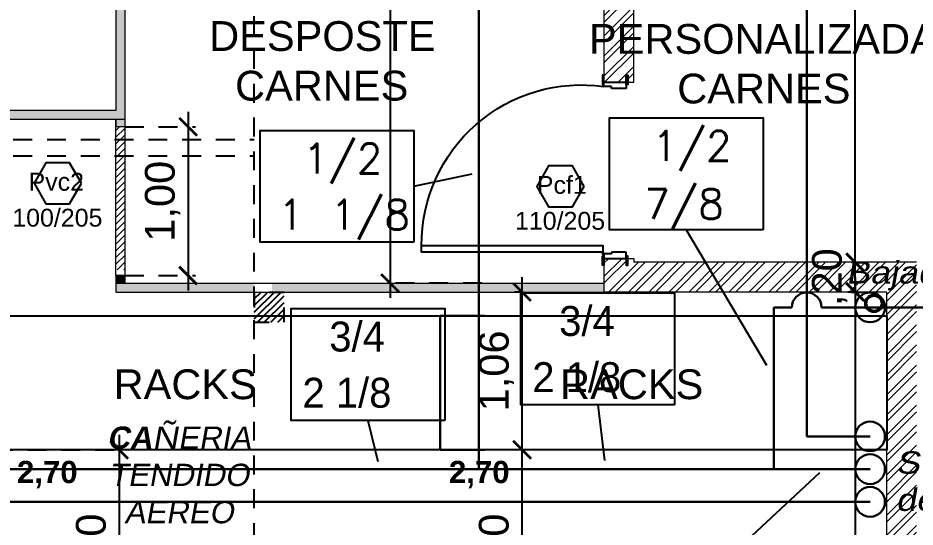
# Model space of a CAD drawing. Header units: metres. Extents: x 1093 to 1459, y -137 to 62.
# Drawn here: x 1274.32 to 1280.34, y -7.43 to -4.01 of the extents above; entities that cross this region are included whole.
import ezdxf

# ---------------------------------------------------------------- set-up
doc = ezdxf.new("R2010")
doc.units = ezdxf.units.M
doc.header["$LTSCALE"] = 0.508
doc.header["$PDMODE"] = 1
doc.header["$PDSIZE"] = -2
doc.linetypes.add('HIDDEN', pattern=[0.375, 0.25, -0.125])
doc.linetypes.add('HIDDEN2', pattern=[0.1875, 0.125, -0.0625])
doc.layers.get('0').update_dxf_attribs({"color": 9})
doc.layers.get('Defpoints').update_dxf_attribs({"color": 9})
for name, color, linetype in [('1-PROY', 9, 'HIDDEN'), ('2-Desig-Carp', 9, 'Continuous'), ('2-texto', 9, 'Continuous'), ('3-camara', 9, 'Continuous'), ('3-muros', 9, 'Continuous'), ('3-tabiques', 9, 'Continuous'), ('4-carpinterias', 9, 'Continuous'), ('7-equipamiento', 9, 'Continuous'), ('8-cota equipam.', 9, 'Continuous'), ('8-cotas-100', 9, 'Continuous'), ('9-Hatch', 9, 'Continuous'), ('arq carpinterias', 9, 'Continuous'), ('Estructura', 9, 'HIDDEN2'), ('IFA-MEDIA 02', 40, 'Continuous'), ('IFA-TEXTOS', 70, 'Continuous'), ('instalación', 9, 'Continuous')]:
    doc.layers.add(name, color=color, linetype=linetype)
doc.layers.add('IFA-BAJA 01', color=164, linetype='Continuous', lineweight=30)
doc.layers.add('IFA-MEDIA 01', color=30, linetype='Continuous', lineweight=30)
doc.styles.add('ARIAL', font='arial.ttf', dxfattribs={"width": 1.15, "oblique": 10})
doc.styles.add('Helvetica (bold)', font='')
doc.styles.add('swiss', font='swissel.ttf')
doc.styles.get('Helvetica (bold)').set_extended_font_data('Helvetica', bold=True)
doc.dimstyles.new('dim-100', dxfattribs={"dimtxt": 0.2, "dimasz": 0.12, "dimexe": 0.05, "dimexo": 0, "dimgap": 0.05, "dimtad": 1, "dimzin": 4, "dimtxsty": 'swiss', "dimblk": 'ARCHTICK', "dimcen": 0.5, "dimdle": 0.1, "dimclrd": 256, "dimclre": 252, "dimclrt": 256, "dimadec": 0, "dimazin": 0, "dimtfac": 1, "dimtix": 1, "dimtmove": 2, "dimatfit": 3, "dimldrblk": 'OPEN30', "dimfxl": 0.05, "dimtolj": 1, "dimtzin": 0, "dimarcsym": 0})

# ---------------------------------------------------------------- blocks, each defined once
blk = doc.blocks.new('p emerg')
for p, q in [((735.2003, -216.5316), (735.3503, -216.5316)), ((735.2003, -216.5616), (735.2003, -216.5316)), ((735.2503, -216.5616), (735.2003, -216.5616)), ((735.2503, -216.5736), (735.2503, -216.5616)), ((735.3503, -216.5736), (735.2503, -216.5736)), ((735.3503, -216.5316), (735.3503, -216.5736)), ((735.2503, -217.6856), (735.2003, -217.6856)), ((735.2003, -217.6856), (735.2003, -217.7156)), ((735.2003, -217.7156), (735.3503, -217.7156)), ((735.3503, -217.6736), (735.2503, -217.6736)), ((735.2503, -217.6736), (735.2503, -217.6856)), ((735.3503, -217.7156), (735.3503, -217.6736))]:
    blk.add_line(p, q)
for points in [[(735.2003, -216.5466), (735.2003, -216.4856), (735.1903, -216.4856), (735.1903, -216.5466)], [(735.3503, -216.5466), (735.3503, -216.4856), (735.3603, -216.4856), (735.3603, -216.5466)], [(733.9747, -216.6181), (735.1937, -216.6181), (735.1937, -216.5731), (733.9747, -216.5731)], [(735.2003, -217.7006), (735.2003, -217.7616), (735.1903, -217.7616), (735.1903, -217.7006)], [(735.3503, -217.7006), (735.3503, -217.7616), (735.3603, -217.7616), (735.3603, -217.7006)]]:
    blk.add_lwpolyline(points, close=True)
blk.add_circle((735.1938, -216.564), 0.006)
blk.add_arc((734.8829, -216.5776), 0.9082, 179.71624, 180.28376)
at = {"color": 252}
blk.add_arc((735.0476, -216.6236), 1.0729, 179.70389, 278.1846, dxfattribs=at)
blk = doc.blocks.new('_ARCHTICK')
at = {"color": 0, "linetype": 'ByBlock', "const_width": 0.15}
blk.add_lwpolyline([(-0.5, -0.5), (0.5, 0.5)], dxfattribs=at)
blk = doc.blocks.new('*D231')
at = {"layer": '8-cotas-100', "linetype": 'Continuous', "lineweight": -2, "transparency": 16777216}
blk.add_line((1276.8162, -0.5671), (1276.8162, -5.8871), dxfattribs=at)
at = {"layer": '8-cotas-100', "color": 252, "linetype": 'HIDDEN', "lineweight": -2, "transparency": 16777216}
for p, q in [((1277.4337, -0.6671), (1276.7662, -0.6671)), ((1277.4336, -5.7871), (1276.7662, -5.7871))]:
    blk.add_line(p, q, dxfattribs=at)
at = {"layer": 'Defpoints', "color": 0, "linetype": 'Continuous', "transparency": 16777216}
for p in [(1277.4337, -0.6671), (1276.8162, -5.7871), (1277.4336, -5.7871)]:
    blk.add_point(p, dxfattribs=at)
at = {"layer": '8-cotas-100', "linetype": 'Continuous', "lineweight": -2, "transparency": 16777216, "xscale": 0.12, "yscale": 0.12, "zscale": 0.12}
for p, rotation in [((1276.8162, -0.6671), 90), ((1276.8162, -5.7871), 270)]:
    blk.add_blockref('_ARCHTICK', p, dxfattribs=dict(at, rotation=rotation))
at = {"layer": '8-cotas-100', "linetype": 'Continuous', "lineweight": 0, "transparency": 16777216, "insert": (1276.6445, -3.2271), "char_height": 0.2, "attachment_point": 5, "rotation": 90, "style": 'swiss'}
blk.add_mtext('\\A1;5,12', dxfattribs=at)
blk = doc.blocks.new('_Open30')
at = {"color": 0, "linetype": 'ByBlock', "lineweight": -2}
for p, q in [((-1, 0.268), (0, 0)), ((0, 0), (-1, -0.268)), ((0, 0), (-1, 0))]:
    blk.add_line(p, q, dxfattribs=at)
blk = doc.blocks.new('*D232')
at = {"layer": '8-cotas-100', "linetype": 'Continuous', "lineweight": -2, "transparency": 16777216}
blk.add_line((1275.4592, -4.6371), (1275.4592, -5.837), dxfattribs=at)
at = {"layer": '8-cotas-100', "color": 252, "linetype": 'HIDDEN', "lineweight": -2, "transparency": 16777216}
for p, q in [((1275.0336, -4.7371), (1275.5092, -4.7371)), ((1275.0336, -5.737), (1275.5092, -5.737))]:
    blk.add_line(p, q, dxfattribs=at)
at = {"layer": 'Defpoints', "color": 0, "linetype": 'Continuous', "transparency": 16777216}
for p in [(1275.0336, -4.7371), (1275.0336, -5.737), (1275.4592, -5.737)]:
    blk.add_point(p, dxfattribs=at)
at = {"layer": '8-cotas-100', "linetype": 'Continuous', "lineweight": -2, "transparency": 16777216, "xscale": 0.12, "yscale": 0.12, "zscale": 0.12}
for p, rotation in [((1275.4592, -4.7371), 90), ((1275.4592, -5.737), 270)]:
    blk.add_blockref('_ARCHTICK', p, dxfattribs=dict(at, rotation=rotation))
at = {"layer": '8-cotas-100', "linetype": 'Continuous', "lineweight": 0, "transparency": 16777216, "insert": (1275.2876, -5.2371), "char_height": 0.2, "attachment_point": 5, "rotation": 90, "style": 'swiss'}
blk.add_mtext('\\A1;1,00', dxfattribs=at)
blk = doc.blocks.new('*D276')
at = {"layer": '8-cotas-100', "lineweight": -2, "transparency": 16777216}
blk.add_line((1279.9413, -5.7471), (1279.9413, -10.2706), dxfattribs=at)
at = {"layer": '8-cotas-100', "color": 252, "linetype": 'HIDDEN', "lineweight": -2, "transparency": 16777216}
for p, q in [((1279.9413, -5.8471), (1279.8913, -5.8471)), ((1280.1542, -10.1706), (1279.8913, -10.1706))]:
    blk.add_line(p, q, dxfattribs=at)
at = {"layer": 'Defpoints', "color": 0, "transparency": 16777216}
for p in [(1279.9413, -5.8471), (1279.9413, -10.1706), (1280.1542, -10.1706)]:
    blk.add_point(p, dxfattribs=at)
at = {"layer": '8-cotas-100', "lineweight": -2, "transparency": 16777216, "xscale": 0.12, "yscale": 0.12, "zscale": 0.12}
for p, rotation in [((1279.9413, -5.8471), 90), ((1279.9413, -10.1706), 270)]:
    blk.add_blockref('_ARCHTICK', p, dxfattribs=dict(at, rotation=rotation))
at = {"layer": '8-cotas-100', "lineweight": 0, "transparency": 16777216, "insert": (1279.7696, -8.0089), "char_height": 0.2, "attachment_point": 5, "rotation": 90, "style": 'swiss'}
blk.add_mtext('\\A1;4,32', dxfattribs=at)
blk = doc.blocks.new('*D290')
at = {"layer": '3-muros', "lineweight": -2, "transparency": 16777216}
for p, q in [((1279.9413, -5.6471), (1279.9413, -5.5271)), ((1279.9413, -5.8471), (1279.9413, -5.6471)), ((1279.9413, -5.8471), (1279.9413, -5.9671))]:
    blk.add_line(p, q, dxfattribs=at)
at = {"layer": '3-muros', "color": 252, "lineweight": -2, "transparency": 16777216}
for p, q in [((1279.9163, -5.6471), (1279.9913, -5.6471)), ((1279.9163, -5.8471), (1279.9913, -5.8471))]:
    blk.add_line(p, q, dxfattribs=at)
at = {"layer": 'Defpoints', "color": 0, "transparency": 16777216}
for p in [(1279.9163, -5.6471), (1279.9413, -5.6471), (1279.9163, -5.8471)]:
    blk.add_point(p, dxfattribs=at)
at = {"layer": '3-muros', "lineweight": -2, "transparency": 16777216, "xscale": 0.12, "yscale": 0.12, "zscale": 0.12}
for p, rotation in [((1279.9413, -5.6471), 270), ((1279.9413, -5.8471), 90)]:
    blk.add_blockref('_ARCHTICK', p, dxfattribs=dict(at, rotation=rotation))
at = {"layer": '3-muros', "lineweight": 0, "transparency": 16777216, "insert": (1279.7696, -5.7471), "char_height": 0.2, "attachment_point": 5, "rotation": 90, "style": 'swiss'}
blk.add_mtext('\\A1;,20', dxfattribs=at)
blk = doc.blocks.new('*D291')
at = {"layer": '3-muros', "lineweight": -2, "transparency": 16777216}
blk.add_line((1279.9413, -5.7471), (1279.9413, -0.5671), dxfattribs=at)
at = {"layer": '3-muros', "color": 252, "lineweight": -2, "transparency": 16777216}
for p, q in [((1279.9413, -0.6671), (1279.8913, -0.6671)), ((1279.9163, -5.6471), (1279.9913, -5.6471))]:
    blk.add_line(p, q, dxfattribs=at)
at = {"layer": 'Defpoints', "color": 0, "transparency": 16777216}
for p in [(1279.9413, -0.6671), (1279.9413, -0.6671), (1279.9163, -5.6471)]:
    blk.add_point(p, dxfattribs=at)
at = {"layer": '3-muros', "lineweight": -2, "transparency": 16777216, "xscale": 0.12, "yscale": 0.12, "zscale": 0.12}
for p, rotation in [((1279.9413, -0.6671), 90), ((1279.9413, -5.6471), 270)]:
    blk.add_blockref('_ARCHTICK', p, dxfattribs=dict(at, rotation=rotation))
at = {"layer": '3-muros', "lineweight": 0, "transparency": 16777216, "insert": (1279.7697, -3.1571), "char_height": 0.2, "attachment_point": 5, "rotation": 90, "style": 'swiss'}
blk.add_mtext('\\A1;4,98', dxfattribs=at)
blk = doc.blocks.new('*D367')
at = {"layer": '8-cotas-100', "lineweight": -2, "transparency": 16777216}
blk.add_line((1277.703, -8.4071), (1277.703, -6.8071), dxfattribs=at)
at = {"layer": '8-cotas-100', "color": 252, "lineweight": -2, "transparency": 16777216}
for p, q in [((1277.703, -6.9071), (1277.653, -6.9071)), ((1277.703, -8.3071), (1277.653, -8.3071))]:
    blk.add_line(p, q, dxfattribs=at)
at = {"layer": 'Defpoints', "color": 0, "transparency": 16777216}
for p in [(1277.703, -6.9071), (1277.703, -6.9071), (1277.703, -8.3071)]:
    blk.add_point(p, dxfattribs=at)
at = {"layer": '8-cotas-100', "lineweight": -2, "transparency": 16777216, "xscale": 0.12, "yscale": 0.12, "zscale": 0.12}
for p, rotation in [((1277.703, -6.9071), 90), ((1277.703, -8.3071), 270)]:
    blk.add_blockref('_ARCHTICK', p, dxfattribs=dict(at, rotation=rotation))
at = {"layer": '8-cotas-100', "transparency": 16777216, "insert": (1277.5315, -7.6071), "char_height": 0.2, "attachment_point": 5, "rotation": 90, "style": 'swiss'}
blk.add_mtext('\\A1;1,40', dxfattribs=at)
blk = doc.blocks.new('*D368')
at = {"layer": '8-cotas-100', "lineweight": -2, "transparency": 16777216}
blk.add_line((1277.703, -7.0071), (1277.703, -5.7471), dxfattribs=at)
at = {"layer": '8-cotas-100', "color": 252, "lineweight": -2, "transparency": 16777216}
for p, q in [((1277.7031, -5.8471), (1277.653, -5.8471)), ((1277.703, -6.9071), (1277.653, -6.9071))]:
    blk.add_line(p, q, dxfattribs=at)
at = {"layer": 'Defpoints', "color": 0, "transparency": 16777216}
for p in [(1277.703, -5.8471), (1277.7031, -5.8471), (1277.703, -6.9071)]:
    blk.add_point(p, dxfattribs=at)
at = {"layer": '8-cotas-100', "lineweight": -2, "transparency": 16777216, "xscale": 0.12, "yscale": 0.12, "zscale": 0.12}
for p, rotation in [((1277.703, -5.8471), 90), ((1277.703, -6.9071), 270)]:
    blk.add_blockref('_ARCHTICK', p, dxfattribs=dict(at, rotation=rotation))
at = {"layer": '8-cotas-100', "transparency": 16777216, "insert": (1277.5315, -6.3771), "char_height": 0.2, "attachment_point": 5, "rotation": 90, "style": 'swiss'}
blk.add_mtext('\\A1;1,06', dxfattribs=at)
blk = doc.blocks.new('*D558')
at = {"layer": '8-cotas-100', "lineweight": -2, "transparency": 16777216}
blk.add_line((1274.9959, -6.8071), (1274.9959, -8.4071), dxfattribs=at)
at = {"layer": '8-cotas-100', "color": 252, "linetype": 'HIDDEN', "lineweight": -2, "transparency": 16777216}
for p, q in [((1274.1536, -6.9071), (1275.0459, -6.9071)), ((1274.1536, -8.3071), (1275.0459, -8.3071))]:
    blk.add_line(p, q, dxfattribs=at)
at = {"layer": 'Defpoints', "color": 0, "transparency": 16777216}
for p in [(1274.1536, -6.9071), (1274.1536, -8.3071), (1274.9959, -8.3071)]:
    blk.add_point(p, dxfattribs=at)
at = {"layer": '8-cotas-100', "lineweight": -2, "transparency": 16777216, "xscale": 0.12, "yscale": 0.12, "zscale": 0.12}
for p, rotation in [((1274.9959, -6.9071), 90), ((1274.9959, -8.3071), 270)]:
    blk.add_blockref('_ARCHTICK', p, dxfattribs=dict(at, rotation=rotation))
at = {"layer": '8-cotas-100', "transparency": 16777216, "insert": (1274.8243, -7.6071), "char_height": 0.2, "attachment_point": 5, "rotation": 90, "style": 'swiss'}
blk.add_mtext('\\A1;1,40', dxfattribs=at)

msp = doc.modelspace()

# ---------------------------------------------------------------- hatches: boundary and pattern name
at = {"layer": '3-camara', "lineweight": 0}
h = msp.add_hatch(color=256, dxfattribs=at)
h.dxf.hatch_style = 1
h.paths.add_polyline_path([(1275.0336, -5.737), (1274.9736, -5.737), (1274.9736, -5.787), (1275.0336, -5.787)])
at = {"layer": '4-carpinterias', "linetype": 'Continuous', "lineweight": 0}
h = msp.add_hatch(dxfattribs=at)
h.set_pattern_fill('ANSI31', color=256, scale=0.01)
h.set_pattern_definition([(45, (0, 0.04), (-0.0224506403, 0.0224506403), [])])
h.paths.add_polyline_path([(1275.0336, -4.7371), (1274.9736, -4.7371), (1274.9736, -5.697), (1275.0336, -5.697)])
at = {"layer": '9-Hatch'}
h = msp.add_hatch(color=256, dxfattribs=at)
h.dxf.hatch_style = 1
h.paths.add_polyline_path([(1278.2535, -5.7871), (1276.0238, -5.7871), (1276.0238, -5.8471), (1278.2535, -5.8471)])
h.paths.add_polyline_path([(1275.9036, -5.7871), (1274.9736, -5.787), (1274.9736, -5.847), (1275.9036, -5.8471)])
h.paths.add_polyline_path([(1275.0336, -4.6871), (1274.9736, -4.6871), (1274.9736, -4.7371), (1275.0336, -4.7371)])
h.paths.add_polyline_path([(1275.0336, -1.9563, -0.015039), (1274.9736, -1.9604), (1274.9736, -4.6271), (1272.4165, -4.6271, -0.015039), (1272.4125, -4.6871), (1275.0336, -4.6871)])
h.paths.add_polyline_path([(1271.515, -4.6271), (1270.9736, -4.6271), (1270.9736, -3.2671), (1270.9136, -3.2671), (1270.9136, -4.6871), (1271.515, -4.6871)])
h.paths.add_polyline_path([(1270.9736, -0.7271), (1270.9736, -0.6671), (1268.7736, -0.6671), (1268.7736, -3.2669), (1268.7773, -3.2669), (1269.5354, -3.267, -0.025076), (1269.5266, -3.1671), (1268.8736, -3.1671), (1268.8736, -0.7671), (1270.8736, -0.7671), (1270.8736, -3.1671), (1270.4281, -3.1671), (1270.4281, -3.2671), (1270.9736, -3.2671)])
h.paths.add_polyline_path([(1275.0336, -0.6671), (1270.9736, -0.6671), (1270.9736, -0.7271), (1274.9736, -0.7271), (1274.9736, -1.0589), (1275.0336, -1.0589)])
h.paths.add_polyline_path([(1265.3436, -2.7871), (1262.0236, -2.7871), (1262.0236, -2.8471), (1265.3436, -2.8471)], flags=17)
h.paths.add_polyline_path([(1265.3436, -2.8471), (1265.2836, -2.8471), (1265.2836, -4.8216), (1265.3436, -4.8216)], flags=17)
h.paths.add_polyline_path([(1265.3436, -0.6671), (1262.0236, -0.6671), (1262.0236, -2.7871), (1262.0836, -2.7871), (1262.0836, -0.7271), (1265.2836, -0.7271), (1265.2836, -2.7871), (1265.3436, -2.7871)])
h.paths.add_polyline_path([(1265.3436, -8.9571), (1265.2836, -8.9571), (1265.2836, -12.7571), (1262.0836, -12.7571), (1262.0836, -8.9571), (1262.0236, -8.9571), (1262.0236, -12.8171), (1265.3436, -12.8171)])
h.paths.add_polyline_path([(1265.3436, -8.8971), (1262.0236, -8.8971), (1262.0236, -8.9571), (1262.0836, -8.9571), (1265.2836, -8.9571), (1265.3436, -8.9571)])
h.paths.add_polyline_path([(1265.3436, -2.7871), (1262.0236, -2.7871), (1262.0236, -8.7621), (1262.0836, -8.7621), (1262.0836, -2.8471), (1265.2836, -2.8471), (1265.2836, -8.7621), (1265.3436, -8.7621)])
h.paths.add_polyline_path([(1265.3436, -8.7621), (1265.2836, -8.7621), (1265.2836, -8.8721), (1265.3436, -8.8721)])
h.paths.add_polyline_path([(1265.3436, -8.8721), (1265.2836, -8.8721), (1265.2836, -8.8971), (1265.3436, -8.8971)])
h.paths.add_polyline_path([(1268.7736, -7.8971), (1265.3436, -7.8971), (1265.3436, -7.9571), (1268.7736, -7.9571)])
at = {"layer": '9-Hatch', "lineweight": 0}
h = msp.add_hatch(dxfattribs=at)
h.set_pattern_fill('ANSI32', color=256, scale=0.01)
h.paths.add_polyline_path([(1280.3536, -5.6471), (1278.4535, -5.6472), (1278.4535, -5.6208), (1278.2535, -5.6207), (1278.2535, -5.8471), (1280.1536, -5.8471), (1280.1542, -10.1706), (1280.3036, -10.1708), (1280.3036, -10.1237), (1280.3136, -10.1237), (1280.3136, -10.1708), (1280.3536, -10.1709)])
h.paths.add_polyline_path([(1278.4536, -0.6671), (1278.2536, -0.6671), (1278.2535, -4.4367), (1278.4535, -4.4368)])
h.paths.add_polyline_path([(1278.0694, -1.3829), (1278.6181, -1.3829), (1278.6181, -0.9547), (1278.0694, -0.9547)], flags=9)
h.paths.add_polyline_path([(1278.0808, -4.696), (1280.5257, -4.696), (1280.5257, -3.9471), (1278.0808, -3.9471)], flags=9)
at = {"layer": 'Estructura'}
h = msp.add_hatch(dxfattribs=at)
h.set_pattern_fill('ANSI31', color=256, scale=0.01)
h.paths.add_polyline_path([(1275.9036, -6.0501), (1276.1036, -6.0501), (1276.1036, -5.8501), (1275.9036, -5.8501)])

# ---------------------------------------------------------------- linework, layer by layer
at = {"layer": '1-PROY'}
for p, q in [((1275.9036, -37.7171), (1275.9036, -0.6671)), ((1262.0263, -4.8216), (1275.9036, -4.8216)), ((1262.0263, -4.9316), (1275.9036, -4.9316))]:
    msp.add_line(p, q, dxfattribs=at)
at = {"layer": '3-camara', "linetype": 'Continuous', "lineweight": 0}
for p, q in [((1274.9736, -4.7371), (1274.9736, -4.6871)), ((1275.0336, -4.6871), (1275.0336, -4.7371)), ((1275.0336, -4.7371), (1274.9736, -4.7371)), ((1275.0336, -5.737), (1274.9736, -5.737)), ((1274.9736, -5.737), (1274.9736, -5.787)), ((1275.0336, -5.787), (1275.0336, -5.737)), ((1274.9736, -5.787), (1278.2535, -5.7871)), ((1274.9736, -5.787), (1274.9736, -5.847)), ((1274.9736, -5.847), (1278.2535, -5.8471))]:
    msp.add_line(p, q, dxfattribs=at)
for points in [[(1270.9136, -0.6671), (1275.0336, -0.6671), (1275.0336, -4.6871), (1270.9136, -4.6871), (1270.9136, -3.2671)], [(1274.9736, -4.6871), (1274.9736, -4.7371)]]:
    msp.add_lwpolyline(points, dxfattribs=at)
msp.add_lwpolyline([(1270.9736, -0.7271), (1274.9736, -0.7271), (1274.9736, -4.6271), (1270.9736, -4.6271)], close=True, dxfattribs=at)
at = {"layer": '3-tabiques', "linetype": 'Continuous', "lineweight": 0}
for p, q in [((1278.2536, -0.6671), (1278.2535, -4.4414)), ((1278.4535, -4.4368), (1278.4535, -0.6671)), ((1278.2535, -4.4367), (1278.4535, -4.4368)), ((1278.2535, -5.6088), (1278.2535, -5.8471)), ((1278.4535, -5.6208), (1278.4535, -5.6471)), ((1280.3536, -5.6471), (1278.4535, -5.6472)), ((1280.1536, -5.8471), (1278.2535, -5.8471)), ((1280.1542, -10.1706), (1280.1536, -5.8471))]:
    msp.add_line(p, q, dxfattribs=at)
at = {"layer": '3-tabiques', "linetype": 'Continuous', "lineweight": 0, "flags": 128}
msp.add_lwpolyline([(1278.2535, -5.6207), (1278.4535, -5.6208)], dxfattribs=at)
at = {"layer": '4-carpinterias', "linetype": 'Continuous', "lineweight": 0}
msp.add_line((1274.9736, -5.737), (1274.9736, -4.7371), dxfattribs=at)
at = {"layer": '4-carpinterias', "linetype": 'Continuous', "lineweight": 0, "flags": 128}
msp.add_lwpolyline([(1275.0336, -4.7371), (1275.0336, -5.787)], dxfattribs=at)
at = {"layer": '7-equipamiento'}
for points in [[(1277.4536, -6.0071), (1277.1536, -6.0071), (1277.1536, -6.9071), (1277.4536, -6.9071), (1274.7536, -6.9071), (1274.1536, -6.9071), (1274.1536, -6.0071), (1274.7536, -6.0071)], [(1280.1536, -6.0071), (1280.1536, -6.0071), (1280.1536, -6.9071), (1280.1536, -6.9071), (1277.4536, -6.9071), (1277.1536, -6.9071), (1277.1536, -6.0071), (1277.4536, -6.0071)]]:
    msp.add_lwpolyline(points, close=True, dxfattribs=at)
at = {"layer": 'arq carpinterias'}
for points in [[(1274.7429, -5.1161), (1274.6632, -4.978), (1274.5038, -4.978), (1274.4241, -5.1161), (1274.5038, -5.2541), (1274.6632, -5.2541)], [(1278.1208, -5.1371), (1278.0411, -4.9991), (1277.8817, -4.9991), (1277.802, -5.1371), (1277.8817, -5.2752), (1278.0411, -5.2752)]]:
    msp.add_lwpolyline(points, close=True, dxfattribs=at)
at = {"layer": 'Estructura'}
msp.add_lwpolyline([(1275.9036, -6.0501), (1276.1036, -6.0501), (1276.1036, -5.8501), (1275.9036, -5.8501)], close=True, dxfattribs=at)
at = {"layer": 'IFA-BAJA 01'}
msp.add_line((1280.0418, -7.2569), (1270.7148, -7.2569), dxfattribs=at)
msp.add_circle((1280.0418, -7.2569), 0.1, dxfattribs=at)
at = {"layer": 'IFA-MEDIA 01'}
for p, q in [((1279.6156, -6.8169), (1279.6156, -0.7903)), ((1277.4118, -3.2571), (1277.4118, -7.0369)), ((1279.3956, -7.0369), (1279.3956, -5.9501)), ((1279.5156, -5.9501), (1279.3956, -5.9501)), ((1280.6945, -5.9501), (1279.7156, -5.9501)), ((1280.0418, -6.8169), (1279.6156, -6.8169)), ((1280.0418, -7.0369), (1265.5123, -7.0369))]:
    msp.add_line(p, q, dxfattribs=at)
for centre in [(1280.0418, -5.9501), (1280.0418, -6.8169), (1280.0418, -7.0369)]:
    msp.add_circle(centre, 0.1, dxfattribs=at)
msp.add_arc((1279.6156, -5.9501), 0.1, 0, 180, dxfattribs=at)
at = {"layer": 'IFA-MEDIA 02'}
for p, q in [((1276.9761, -5.1369), (1277.3676, -5.0524)), ((1278.8061, -5.429), (1279.3454, -6.3378)), ((1278.2119, -6.6048), (1278.2579, -6.9789)), ((1276.6674, -6.7095), (1276.734, -6.9849)), ((1278.8809, -7.8239), (1279.7038, -7.0589))]:
    msp.add_line(p, q, dxfattribs=at)
for points in [[(1279.3225, -5.429), (1278.2898, -5.429), (1278.2898, -4.6767), (1279.3225, -4.6767)], [(1276.9761, -5.5131), (1275.9434, -5.5131), (1275.9434, -4.7608), (1276.9761, -4.7608)], [(1278.7282, -6.6048), (1277.6955, -6.6048), (1277.6955, -5.8525), (1278.7282, -5.8525)], [(1277.1837, -6.7095), (1276.151, -6.7095), (1276.151, -5.9572), (1277.1837, -5.9572)]]:
    msp.add_lwpolyline(points, close=True, dxfattribs=at)
at = {"layer": 'instalación'}
for radius in [0.06, 0.05]:
    msp.add_circle((1280.0679, -5.9231), radius, dxfattribs=at)

# ---------------------------------------------------------------- block references
at = {"layer": '4-carpinterias', "xscale": -1, "rotation": 180}
msp.add_blockref('p emerg', (543.0531, -222.1523), dxfattribs=at)

# ---------------------------------------------------------------- texts
at = {"layer": '2-Desig-Carp', "char_height": 0.12, "width": 5.113846, "attachment_point": 3, "style": 'swiss'}
for s, insert in [('Pvc2', (1274.7598, -5.0462)), ('Pcf1', (1278.1378, -5.0672)), ('{\\fArial|b0|i0|c0|p34;100/205}', (1274.8836, -5.2875)), ('{\\fArial|b0|i0|c0|p34;110/205}', (1278.2615, -5.3085))]:
    msp.add_mtext(s, dxfattribs=dict(at, insert=insert))
at = {"layer": '2-texto', "style": 'swiss'}
for p in [(1274.9585, -6.5668), (1277.9585, -6.5668)]:
    msp.add_text('RACKS', height=0.2, dxfattribs=at).set_placement(p)
at = {"layer": '2-texto', "char_height": 0.2, "width": 54.0984, "attachment_point": 1, "style": 'swiss'}
for s, insert in [('\\pi26.307;{\\fArial|b0|i0|c0|p34;DESPOSTE\\P\\pi26.481;CARNES}', (1249.2936, -4.0271)), ('\\pi25.888;{\\fArial|b0|i0|c0|p34;PERSONALIZADA\\P\\pi26.481;CARNES}', (1252.2648, -4.0465))]:
    msp.add_mtext(s, dxfattribs=dict(at, insert=insert))
at = {"layer": '8-cota equipam.', "lineweight": 0, "style": 'Helvetica (bold)'}
for p in [(1274.3092, -7.1311), (1277.2118, -7.1311)]:
    msp.add_text('2,70', height=0.14985, dxfattribs=at).set_placement(p)
at = {"layer": 'IFA-MEDIA 02', "char_height": 0.201007, "width": 1.049702, "attachment_point": 1}
for s, insert in [('{\\Ftxt.shx|c0;1/2}', (1278.5771, -4.7651)), ('{\\Ftxt.shx|c0;1/2}', (1276.2307, -4.8492)), ('{\\Ftxt.shx|c0;7/8}', (1278.5248, -5.155)), ('{\\Ftxt.shx|c0;1 1/8}', (1276.0637, -5.2268)), ('{\\Ftxt|c0;3/4}', (1277.9523, -5.9409)), ('{\\Ftxt|c0;3/4}', (1276.4078, -6.0456)), ('{\\Ftxt|c0;2 1/8}', (1277.7719, -6.3185)), ('{\\Ftxt|c0;2 1/8}', (1276.2274, -6.4232))]:
    msp.add_mtext(s, dxfattribs=dict(at, insert=insert))
at = {"layer": 'IFA-TEXTOS', "color": 70, "char_height": 0.15, "style": 'ARIAL'}
for s, insert, width, attachment_point in [('  Bajada', (1279.7464, -5.6403), 2.042417, 1), ('{\\fArial|b1|i0|c238|p34;CA}Ñ{\\fArial|b0|i0|c238|p34;ERIA TENDIDO AEREO}', (1275.3975, -6.7506), 1.475677, 2), ('Suben a Sala \\Pde Maquinas', (1280.2153, -6.9176), 2.042417, 1)]:
    msp.add_mtext(s, dxfattribs=dict(at, insert=insert, width=width, attachment_point=attachment_point))

# ---------------------------------------------------------------- dimensions: what is measured, and where the dimension line sits
at = {"layer": '3-muros', "lineweight": 0}
for base, p1, p2, picture, middle in [((1279.9413, -0.6671), (1279.9163, -5.6471), (1279.9413, -0.6671), '*D291', (1279.7697, -3.1571)), ((1279.9413, -5.6471), (1279.9163, -5.8471), (1279.9163, -5.6471), '*D290', (1279.7696, -5.7471))]:
    dim = msp.add_linear_dim(base=base, p1=p1, p2=p2, angle=90, dimstyle='dim-100', dxfattribs=at)
    dim.commit()
    dim.dimension.update_dxf_attribs({"geometry": picture, "text_midpoint": middle})
at = {"layer": '8-cotas-100', "linetype": 'Continuous', "lineweight": 0}
for base, p1, p2, picture, middle in [((1276.8162, -5.7871), (1277.4337, -0.6671), (1277.4336, -5.7871), '*D231', (1276.6445, -3.2271)), ((1275.4592, -5.737), (1275.0336, -4.7371), (1275.0336, -5.737), '*D232', (1275.2876, -5.2371))]:
    dim = msp.add_linear_dim(base=base, p1=p1, p2=p2, angle=90, dimstyle='dim-100', dxfattribs=at)
    dim.commit()
    dim.dimension.update_dxf_attribs({"geometry": picture, "text_midpoint": middle})
at = {"layer": '8-cotas-100'}
for base, p1, p2, picture, middle in [((1277.703, -5.8471), (1277.703, -6.9071), (1277.7031, -5.8471), '*D368', (1277.5315, -6.3771)), ((1274.9959, -8.3071), (1274.1536, -6.9071), (1274.1536, -8.3071), '*D558', (1274.8243, -7.6071)), ((1277.703, -6.9071), (1277.703, -8.3071), (1277.703, -6.9071), '*D367', (1277.5315, -7.6071))]:
    dim = msp.add_linear_dim(base=base, p1=p1, p2=p2, angle=90, dimstyle='dim-100', dxfattribs=at)
    dim.commit()
    dim.dimension.update_dxf_attribs({"geometry": picture, "text_midpoint": middle})
at = {"layer": '8-cotas-100', "lineweight": 0}
dim = msp.add_linear_dim(base=(1279.9413, -10.1706), p1=(1279.9413, -5.8471), p2=(1280.1542, -10.1706), angle=90, dimstyle='dim-100', dxfattribs=at)
dim.commit()
dim.dimension.update_dxf_attribs({"geometry": '*D276', "text_midpoint": (1279.7696, -8.0089)})

doc.saveas('drawing.dxf')
